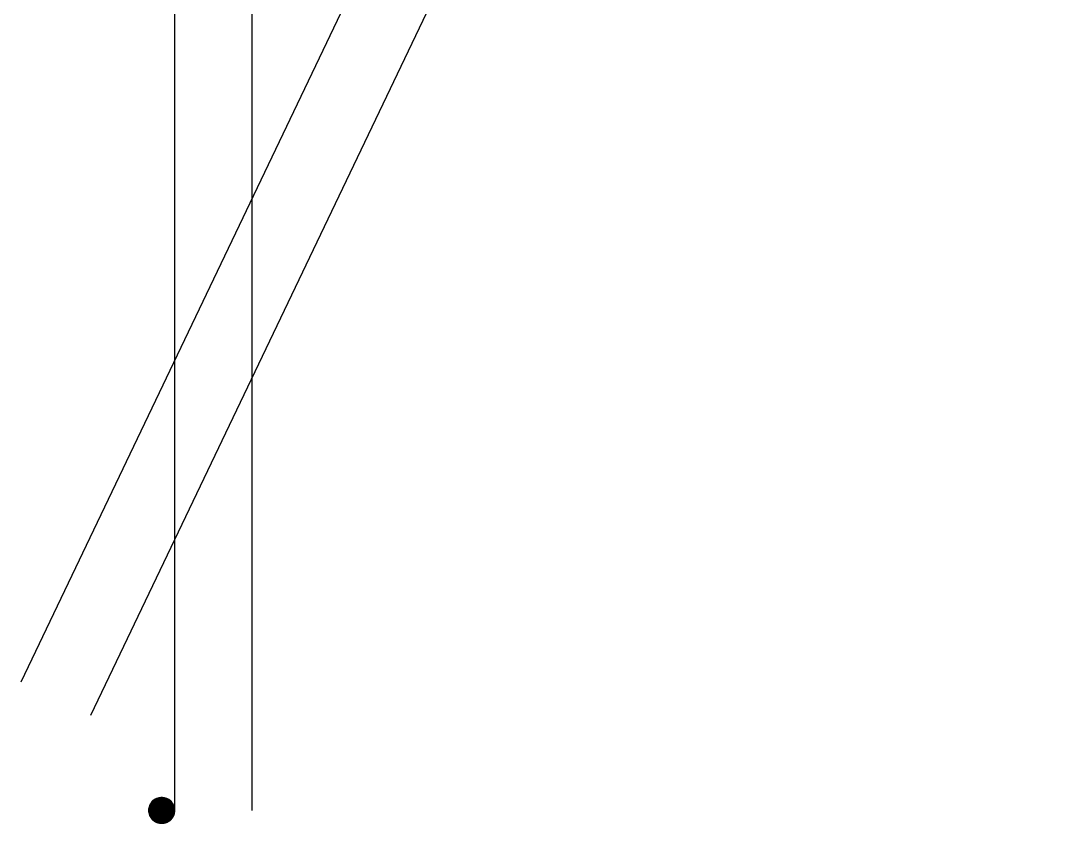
# Model space of a CAD drawing. Extents: x -1989 to 1557, y -2316 to 1157.
# Drawn here: x -104.9 to 96, y -2316.3 to -2160.6 of the extents above; entities that cross this region are included whole.
import ezdxf

# ---------------------------------------------------------------- set-up
doc = ezdxf.new("R2010")
doc.units = 0
doc.layers.get('0').update_dxf_attribs({"color": 13, "linetype": 'CONTINUOUS'})
doc.layers.add('COLUMN', color=5, linetype='CONTINUOUS')
doc.layers.add('SITE', color=250, linetype='CONTINUOUS')

# ---------------------------------------------------------------- blocks, each defined once
blk = doc.blocks.new('GROUP_1')
at = {"color": 7}
for p, q in [((61.6, 4.27, 190), (61.06, 3.46, 190)), ((61.6, 4.27), (61.06, 3.46)), ((61.06, 3.46), (61.6, 4.27, 190)), ((61.41, 4.06, 190), (61.3, 3.91, 190)), ((61.53, 4.2, 190), (61.41, 4.06, 190)), ((61.67, 4.33, 190), (61.53, 4.2, 190)), ((62.41, 4.81, 190), (61.6, 4.27, 190)), ((62.41, 4.81), (61.6, 4.27)), ((61.6, 4.27), (62.41, 4.81, 190)), ((61.6, 4.27, 190), (61.6, 4.27)), ((61.81, 4.45, 190), (61.67, 4.33, 190)), ((61.96, 4.57, 190), (61.81, 4.45, 190)), ((62.12, 4.67, 190), (61.96, 4.57, 190)), ((62.28, 4.75, 190), (62.12, 4.67, 190)), ((62.45, 4.83, 190), (62.28, 4.75, 190)), ((63.37, 5, 190), (62.41, 4.81, 190)), ((63.37, 5), (62.41, 4.81)), ((62.41, 4.81), (63.37, 5, 190)), ((62.41, 4.81, 190), (62.41, 4.81)), ((62.63, 4.89, 190), (62.45, 4.83, 190)), ((62.81, 4.94, 190), (62.63, 4.89, 190)), ((62.99, 4.97, 190), (62.81, 4.94, 190)), ((63.18, 4.99, 190), (62.99, 4.97, 190)), ((63.37, 5, 190), (63.18, 4.99, 190)), ((64.32, 4.81, 190), (63.37, 5, 190)), ((63.37, 5, 190), (63.37, 5)), ((64.32, 4.81), (63.37, 5)), ((63.37, 5), (64.32, 4.81, 190)), ((63.55, 4.99, 190), (63.37, 5, 190)), ((63.74, 4.97, 190), (63.55, 4.99, 190)), ((63.92, 4.94, 190), (63.74, 4.97, 190)), ((64.1, 4.89, 190), (63.92, 4.94, 190)), ((64.28, 4.83, 190), (64.1, 4.89, 190)), ((64.45, 4.75, 190), (64.28, 4.83, 190)), ((65.13, 4.27, 190), (64.32, 4.81, 190)), ((65.13, 4.27), (64.32, 4.81)), ((64.32, 4.81), (65.13, 4.27, 190)), ((64.32, 4.81, 190), (64.32, 4.81)), ((64.62, 4.67, 190), (64.45, 4.75, 190)), ((64.77, 4.57, 190), (64.62, 4.67, 190)), ((64.93, 4.45, 190), (64.77, 4.57, 190)), ((65.07, 4.33, 190), (64.93, 4.45, 190)), ((65.2, 4.2, 190), (65.07, 4.33, 190)), ((65.68, 3.46, 190), (65.13, 4.27, 190)), ((65.13, 4.27, 190), (65.13, 4.27)), ((65.68, 3.46), (65.13, 4.27)), ((65.13, 4.27), (65.68, 3.46, 190)), ((65.32, 4.06, 190), (65.2, 4.2, 190)), ((65.43, 3.91, 190), (65.32, 4.06, 190)), ((61.06, 3.46, 190), (60.87, 2.5, 190)), ((61.06, 3.46), (60.87, 2.5)), ((60.87, 2.5), (61.06, 3.46, 190)), ((60.89, 2.87, 190), (60.87, 2.69, 190)), ((60.87, 2.69, 190), (60.87, 2.5, 190)), ((60.87, 2.5, 190), (61.06, 1.54, 190)), ((60.87, 2.5, 190), (60.87, 2.5)), ((60.87, 2.5), (61.06, 1.54)), ((61.06, 1.54), (60.87, 2.5, 190)), ((60.87, 2.5, 190), (60.87, 2.31, 190)), ((60.87, 2.31, 190), (60.89, 2.13, 190)), ((60.93, 3.06, 190), (60.89, 2.87, 190)), ((60.89, 2.13, 190), (60.93, 1.94, 190)), ((60.98, 3.24, 190), (60.93, 3.06, 190)), ((61.04, 3.41, 190), (60.98, 3.24, 190)), ((61.11, 3.58, 190), (61.04, 3.41, 190)), ((61.06, 3.46, 190), (61.06, 3.46)), ((61.2, 3.75, 190), (61.11, 3.58, 190)), ((61.3, 3.91, 190), (61.2, 3.75, 190)), ((65.53, 3.75, 190), (65.43, 3.91, 190)), ((65.62, 3.58, 190), (65.53, 3.75, 190)), ((65.69, 3.41, 190), (65.62, 3.58, 190)), ((65.87, 2.5, 190), (65.68, 3.46, 190)), ((65.87, 2.5), (65.68, 3.46)), ((65.68, 3.46), (65.87, 2.5, 190)), ((65.68, 3.46, 190), (65.68, 3.46)), ((65.68, 1.54, 190), (65.87, 2.5, 190)), ((65.68, 1.54), (65.87, 2.5)), ((65.87, 2.5), (65.68, 1.54, 190)), ((65.76, 3.24, 190), (65.69, 3.41, 190)), ((65.8, 3.06, 190), (65.76, 3.24, 190)), ((65.84, 2.87, 190), (65.8, 3.06, 190)), ((65.8, 1.94, 190), (65.84, 2.13, 190)), ((65.86, 2.69, 190), (65.84, 2.87, 190)), ((65.84, 2.13, 190), (65.86, 2.31, 190)), ((65.87, 2.5, 190), (65.86, 2.69, 190)), ((65.86, 2.31, 190), (65.87, 2.5, 190)), ((65.87, 2.5, 190), (65.87, 2.5)), ((60.93, 1.94, 190), (60.98, 1.76, 190)), ((60.98, 1.76, 190), (61.04, 1.59, 190)), ((61.04, 1.59, 190), (61.11, 1.42, 190)), ((61.06, 1.54, 190), (61.6, 0.73, 190)), ((61.06, 1.54, 190), (61.06, 1.54)), ((61.06, 1.54), (61.6, 0.73)), ((61.6, 0.73), (61.06, 1.54, 190)), ((61.11, 1.42, 190), (61.2, 1.25, 190)), ((61.2, 1.25, 190), (61.3, 1.09, 190)), ((61.3, 1.09, 190), (61.41, 0.94, 190)), ((61.41, 0.94, 190), (61.53, 0.8, 190)), ((61.53, 0.8, 190), (61.67, 0.67, 190)), ((61.6, 0.73, 190), (62.41, 0.19, 190)), ((61.6, 0.73, 190), (61.6, 0.73)), ((61.6, 0.73), (62.41, 0.19)), ((62.41, 0.19), (61.6, 0.73, 190)), ((61.67, 0.67, 190), (61.81, 0.55, 190)), ((61.81, 0.55, 190), (61.96, 0.43, 190)), ((61.96, 0.43, 190), (62.12, 0.33, 190)), ((62.12, 0.33, 190), (62.28, 0.25, 190)), ((62.28, 0.25, 190), (62.45, 0.17, 190)), ((62.41, 0.19, 190), (63.37, 0, 190)), ((62.41, 0.19, 190), (62.41, 0.19)), ((62.41, 0.19), (63.37, 0)), ((63.37, 0), (62.41, 0.19, 190)), ((62.45, 0.17, 190), (62.63, 0.11, 190)), ((62.63, 0.11, 190), (62.81, 0.06, 190)), ((62.81, 0.06, 190), (62.99, 0.03, 190)), ((62.99, 0.03, 190), (63.18, 0.01, 190)), ((63.18, 0.01, 190), (63.37, 0, 190)), ((63.37, 0, 190), (64.32, 0.19, 190)), ((63.37, 0), (64.32, 0.19)), ((64.32, 0.19), (63.37, 0, 190)), ((63.37, 0, 190), (63.55, 0.01, 190)), ((63.37, 0, 190), (63.37, 0)), ((63.55, 0.01, 190), (63.74, 0.03, 190)), ((63.74, 0.03, 190), (63.92, 0.06, 190)), ((63.92, 0.06, 190), (64.1, 0.11, 190)), ((64.1, 0.11, 190), (64.28, 0.17, 190)), ((64.28, 0.17, 190), (64.45, 0.25, 190)), ((64.32, 0.19, 190), (65.13, 0.73, 190)), ((64.32, 0.19), (65.13, 0.73)), ((65.13, 0.73), (64.32, 0.19, 190)), ((64.32, 0.19, 190), (64.32, 0.19)), ((64.45, 0.25, 190), (64.62, 0.33, 190)), ((64.62, 0.33, 190), (64.77, 0.43, 190)), ((64.77, 0.43, 190), (64.93, 0.55, 190)), ((64.93, 0.55, 190), (65.07, 0.67, 190)), ((65.07, 0.67, 190), (65.2, 0.8, 190)), ((65.13, 0.73, 190), (65.68, 1.54, 190)), ((65.13, 0.73), (65.68, 1.54)), ((65.68, 1.54), (65.13, 0.73, 190)), ((65.13, 0.73, 190), (65.13, 0.73)), ((65.2, 0.8, 190), (65.32, 0.94, 190)), ((65.32, 0.94, 190), (65.43, 1.09, 190)), ((65.43, 1.09, 190), (65.53, 1.25, 190)), ((65.53, 1.25, 190), (65.62, 1.42, 190)), ((65.62, 1.42, 190), (65.69, 1.59, 190)), ((65.68, 1.54, 190), (65.68, 1.54)), ((65.69, 1.59, 190), (65.76, 1.76, 190)), ((65.76, 1.76, 190), (65.8, 1.94, 190))]:
    blk.add_line(p, q, dxfattribs=at)
at = {"layer": 'COLUMN', "color": 7}
blk.add_polyline3d([(65.87, 2.5, 190), (65.82, 2.95, 190), (65.69, 3.42, 190), (65.46, 3.87, 190), (65.13, 4.27, 190), (64.73, 4.59, 190), (64.29, 4.82, 190), (63.82, 4.96, 190), (63.37, 5, 190), (62.91, 4.96, 190), (62.45, 4.82, 190), (62, 4.59, 190), (61.6, 4.27, 190), (61.27, 3.87, 190), (61.04, 3.42, 190), (60.91, 2.95, 190), (60.87, 2.5, 190), (60.91, 2.05, 190), (61.04, 1.58, 190), (61.27, 1.13, 190), (61.6, 0.73, 190), (62, 0.41, 190), (62.45, 0.18, 190), (62.91, 0.04, 190), (63.37, 0, 190), (63.82, 0.04, 190), (64.29, 0.18, 190), (64.73, 0.41, 190), (65.13, 0.73, 190), (65.46, 1.13, 190), (65.69, 1.58, 190), (65.82, 2.05, 190), (65.87, 2.5, 190)], close=True, dxfattribs=at)
at = {"layer": 'SITE', "color": 7}
for points in [[(1683.97, 3473.09, 0), (36.01, 27.35, 0)], [(1697.51, 3466.62, 0), (49.55, 20.88, 0)], [(65.87, 2742.5, 0), (65.87, 2.5, 0)], [(80.87, 2742.5, 0), (80.87, 2.5, 0)]]:
    blk.add_polyline3d(points, dxfattribs=at)
at = {"layer": 'COLUMN', "color": 7}
mesh = blk.add_polyface(dxfattribs=at)
corners = [(61.06, 1.54, 190), (61.06, 3.46, 190), (60.87, 2.5, 190), (61.6, 0.73, 190), (61.6, 4.27, 190), (62.41, 0.19, 190), (62.41, 4.81, 190), (63.37, 0, 190), (63.37, 5, 190), (64.32, 0.19, 190), (64.32, 4.81, 190), (65.13, 0.73, 190), (65.13, 4.27, 190), (65.68, 1.54, 190), (65.68, 3.46, 190), (65.87, 2.5, 190)]
mesh.append_faces([[corners[k] for k in face] for face in [(0, 1, 2), (14, 13, 15)]], dxfattribs={"vtx0": -1, "color": 7})
mesh.append_faces([[corners[k] for k in face] for face in [(1, 3, 4), (4, 5, 6), (6, 7, 8), (8, 9, 10), (10, 11, 12), (12, 13, 14)]], dxfattribs={"vtx0": -1, "vtx1": -1, "color": 7})
mesh.append_faces([[corners[k] for k in face] for face in [(1, 0, 3), (4, 3, 5), (6, 5, 7), (8, 7, 9), (10, 9, 11), (12, 11, 13)]], dxfattribs={"vtx0": -1, "vtx2": -1, "color": 7})
mesh = blk.add_polyface(dxfattribs=at)
corners = [(61.06, 3.46), (61.06, 1.54), (60.87, 2.5), (61.6, 4.27), (61.6, 0.73), (62.41, 4.81), (62.41, 0.19), (63.37, 5), (63.37, 0), (64.32, 4.81), (64.32, 0.19), (65.13, 4.27), (65.13, 0.73), (65.68, 3.46), (65.68, 1.54), (65.87, 2.5)]
mesh.append_faces([[corners[k] for k in face] for face in [(0, 1, 2), (14, 13, 15)]], dxfattribs={"vtx0": -1, "color": 7})
mesh.append_faces([[corners[k] for k in face] for face in [(1, 3, 4), (4, 5, 6), (6, 7, 8), (8, 9, 10), (10, 11, 12), (12, 13, 14)]], dxfattribs={"vtx0": -1, "vtx1": -1, "color": 7})
mesh.append_faces([[corners[k] for k in face] for face in [(1, 0, 3), (4, 3, 5), (6, 5, 7), (8, 7, 9), (10, 9, 11), (12, 11, 13)]], dxfattribs={"vtx0": -1, "vtx2": -1, "color": 7})
mesh = blk.add_polyface(dxfattribs=at)
corners = [(60.87, 2.31, 190), (60.87, 2.69, 190), (60.87, 2.5, 190), (60.89, 2.13, 190), (60.89, 2.87, 190), (60.93, 1.94, 190), (60.93, 3.06, 190), (60.98, 1.76, 190), (60.98, 3.24, 190), (61.04, 1.59, 190), (61.04, 3.41, 190), (61.11, 1.42, 190), (61.11, 3.58, 190), (61.2, 1.25, 190), (61.2, 3.75, 190), (61.3, 1.09, 190), (61.3, 3.91, 190), (61.41, 0.94, 190), (61.41, 4.06, 190), (61.53, 0.8, 190), (61.53, 4.2, 190), (61.67, 0.67, 190), (61.67, 4.33, 190), (61.81, 0.55, 190), (61.81, 4.45, 190), (61.96, 0.43, 190), (61.96, 4.57, 190), (62.12, 0.33, 190), (62.12, 4.67, 190), (62.28, 0.25, 190), (62.28, 4.75, 190), (62.45, 0.17, 190), (62.45, 4.83, 190), (62.63, 0.11, 190), (62.63, 4.89, 190), (62.81, 0.06, 190), (62.81, 4.94, 190), (62.99, 0.03, 190), (62.99, 4.97, 190), (63.18, 0.01, 190), (63.18, 4.99, 190), (63.37, 0, 190), (63.37, 5, 190), (63.55, 0.01, 190), (63.55, 4.99, 190), (63.74, 0.03, 190), (63.74, 4.97, 190), (63.92, 0.06, 190), (63.92, 4.94, 190), (64.1, 0.11, 190), (64.1, 4.89, 190), (64.28, 0.17, 190), (64.28, 4.83, 190), (64.45, 0.25, 190), (64.45, 4.75, 190), (64.62, 0.33, 190), (64.62, 4.67, 190), (64.77, 0.43, 190), (64.77, 4.57, 190), (64.93, 0.55, 190), (64.93, 4.45, 190), (65.07, 0.67, 190), (65.07, 4.33, 190), (65.2, 0.8, 190), (65.2, 4.2, 190), (65.32, 0.94, 190), (65.32, 4.06, 190), (65.43, 1.09, 190), (65.43, 3.91, 190), (65.53, 1.25, 190), (65.53, 3.75, 190), (65.62, 1.42, 190), (65.62, 3.58, 190), (65.69, 1.59, 190), (65.69, 3.41, 190), (65.76, 1.76, 190), (65.76, 3.24, 190), (65.8, 1.94, 190), (65.8, 3.06, 190), (65.84, 2.13, 190), (65.84, 2.87, 190), (65.86, 2.31, 190), (65.86, 2.69, 190), (65.87, 2.5, 190)]
mesh.append_faces([[corners[k] for k in face] for face in [(0, 1, 2), (82, 81, 83)]], dxfattribs={"vtx0": -1, "color": 7})
mesh.append_faces([[corners[k] for k in face] for face in [(1, 3, 4), (4, 5, 6), (6, 7, 8), (8, 9, 10), (10, 11, 12), (12, 13, 14), (14, 15, 16), (16, 17, 18), (18, 19, 20), (20, 21, 22), (22, 23, 24), (24, 25, 26), (26, 27, 28), (28, 29, 30), (30, 31, 32), (32, 33, 34), (34, 35, 36), (36, 37, 38), (38, 39, 40), (40, 41, 42), (42, 43, 44), (44, 45, 46), (46, 47, 48), (48, 49, 50), (50, 51, 52), (52, 53, 54), (54, 55, 56), (56, 57, 58), (58, 59, 60), (60, 61, 62), (62, 63, 64), (64, 65, 66), (66, 67, 68), (68, 69, 70), (70, 71, 72), (72, 73, 74), (74, 75, 76), (76, 77, 78), (78, 79, 80), (80, 81, 82)]], dxfattribs={"vtx0": -1, "vtx1": -1, "color": 7})
mesh.append_faces([[corners[k] for k in face] for face in [(1, 0, 3), (4, 3, 5), (6, 5, 7), (8, 7, 9), (10, 9, 11), (12, 11, 13), (14, 13, 15), (16, 15, 17), (18, 17, 19), (20, 19, 21), (22, 21, 23), (24, 23, 25), (26, 25, 27), (28, 27, 29), (30, 29, 31), (32, 31, 33), (34, 33, 35), (36, 35, 37), (38, 37, 39), (40, 39, 41), (42, 41, 43), (44, 43, 45), (46, 45, 47), (48, 47, 49), (50, 49, 51), (52, 51, 53), (54, 53, 55), (56, 55, 57), (58, 57, 59), (60, 59, 61), (62, 61, 63), (64, 63, 65), (66, 65, 67), (68, 67, 69), (70, 69, 71), (72, 71, 73), (74, 73, 75), (76, 75, 77), (78, 77, 79), (80, 79, 81)]], dxfattribs={"vtx0": -1, "vtx2": -1, "color": 7})
mesh = blk.add_polyface(dxfattribs=at)
corners = [(61.6, 4.27), (61.06, 3.46), (61.6, 4.27, 190)]
mesh.append_faces([[corners[k] for k in face] for face in [(0, 1, 2)]], dxfattribs={"color": 7})
mesh = blk.add_polyface(dxfattribs=at)
corners = [(61.6, 4.27, 190), (61.06, 3.46), (61.06, 3.46, 190)]
mesh.append_faces([[corners[k] for k in face] for face in [(0, 1, 2)]], dxfattribs={"color": 7})
mesh = blk.add_polyface(dxfattribs=at)
corners = [(62.41, 4.81, 190), (62.41, 4.81), (61.6, 4.27)]
mesh.append_faces([[corners[k] for k in face] for face in [(0, 1, 2)]], dxfattribs={"color": 7})
mesh = blk.add_polyface(dxfattribs=at)
corners = [(62.41, 4.81, 190), (61.6, 4.27), (61.6, 4.27, 190)]
mesh.append_faces([[corners[k] for k in face] for face in [(0, 1, 2)]], dxfattribs={"color": 7})
mesh = blk.add_polyface(dxfattribs=at)
corners = [(63.37, 5, 190), (63.37, 5), (62.41, 4.81)]
mesh.append_faces([[corners[k] for k in face] for face in [(0, 1, 2)]], dxfattribs={"color": 7})
mesh = blk.add_polyface(dxfattribs=at)
corners = [(63.37, 5, 190), (62.41, 4.81), (62.41, 4.81, 190)]
mesh.append_faces([[corners[k] for k in face] for face in [(0, 1, 2)]], dxfattribs={"color": 7})
mesh = blk.add_polyface(dxfattribs=at)
corners = [(64.32, 4.81, 190), (64.32, 4.81), (63.37, 5)]
mesh.append_faces([[corners[k] for k in face] for face in [(0, 1, 2)]], dxfattribs={"color": 7})
mesh = blk.add_polyface(dxfattribs=at)
corners = [(64.32, 4.81, 190), (63.37, 5), (63.37, 5, 190)]
mesh.append_faces([[corners[k] for k in face] for face in [(0, 1, 2)]], dxfattribs={"color": 7})
mesh = blk.add_polyface(dxfattribs=at)
corners = [(65.13, 4.27, 190), (65.13, 4.27), (64.32, 4.81)]
mesh.append_faces([[corners[k] for k in face] for face in [(0, 1, 2)]], dxfattribs={"color": 7})
mesh = blk.add_polyface(dxfattribs=at)
corners = [(65.13, 4.27, 190), (64.32, 4.81), (64.32, 4.81, 190)]
mesh.append_faces([[corners[k] for k in face] for face in [(0, 1, 2)]], dxfattribs={"color": 7})
mesh = blk.add_polyface(dxfattribs=at)
corners = [(65.13, 4.27), (65.68, 3.46, 190), (65.68, 3.46)]
mesh.append_faces([[corners[k] for k in face] for face in [(0, 1, 2)]], dxfattribs={"color": 7})
mesh = blk.add_polyface(dxfattribs=at)
corners = [(65.13, 4.27, 190), (65.68, 3.46, 190), (65.13, 4.27)]
mesh.append_faces([[corners[k] for k in face] for face in [(0, 1, 2)]], dxfattribs={"color": 7})
mesh = blk.add_polyface(dxfattribs=at)
corners = [(61.06, 3.46), (60.87, 2.5), (61.06, 3.46, 190)]
mesh.append_faces([[corners[k] for k in face] for face in [(0, 1, 2)]], dxfattribs={"color": 7})
mesh = blk.add_polyface(dxfattribs=at)
corners = [(61.06, 3.46, 190), (60.87, 2.5), (60.87, 2.5, 190)]
mesh.append_faces([[corners[k] for k in face] for face in [(0, 1, 2)]], dxfattribs={"color": 7})
mesh = blk.add_polyface(dxfattribs=at)
corners = [(60.87, 2.5), (61.06, 1.54), (60.87, 2.5, 190)]
mesh.append_faces([[corners[k] for k in face] for face in [(0, 1, 2)]], dxfattribs={"color": 7})
mesh = blk.add_polyface(dxfattribs=at)
corners = [(60.87, 2.5, 190), (61.06, 1.54), (61.06, 1.54, 190)]
mesh.append_faces([[corners[k] for k in face] for face in [(0, 1, 2)]], dxfattribs={"color": 7})
mesh = blk.add_polyface(dxfattribs=at)
corners = [(65.68, 3.46), (65.87, 2.5, 190), (65.87, 2.5)]
mesh.append_faces([[corners[k] for k in face] for face in [(0, 1, 2)]], dxfattribs={"color": 7})
mesh = blk.add_polyface(dxfattribs=at)
corners = [(65.68, 3.46, 190), (65.87, 2.5, 190), (65.68, 3.46)]
mesh.append_faces([[corners[k] for k in face] for face in [(0, 1, 2)]], dxfattribs={"color": 7})
mesh = blk.add_polyface(dxfattribs=at)
corners = [(65.87, 2.5), (65.68, 1.54, 190), (65.68, 1.54)]
mesh.append_faces([[corners[k] for k in face] for face in [(0, 1, 2)]], dxfattribs={"color": 7})
mesh = blk.add_polyface(dxfattribs=at)
corners = [(65.87, 2.5, 190), (65.68, 1.54, 190), (65.87, 2.5)]
mesh.append_faces([[corners[k] for k in face] for face in [(0, 1, 2)]], dxfattribs={"color": 7})
mesh = blk.add_polyface(dxfattribs=at)
corners = [(61.06, 1.54), (61.6, 0.73), (61.06, 1.54, 190)]
mesh.append_faces([[corners[k] for k in face] for face in [(0, 1, 2)]], dxfattribs={"color": 7})
mesh = blk.add_polyface(dxfattribs=at)
corners = [(61.06, 1.54, 190), (61.6, 0.73), (61.6, 0.73, 190)]
mesh.append_faces([[corners[k] for k in face] for face in [(0, 1, 2)]], dxfattribs={"color": 7})
mesh = blk.add_polyface(dxfattribs=at)
corners = [(61.6, 0.73, 190), (61.6, 0.73), (62.41, 0.19)]
mesh.append_faces([[corners[k] for k in face] for face in [(0, 1, 2)]], dxfattribs={"color": 7})
mesh = blk.add_polyface(dxfattribs=at)
corners = [(61.6, 0.73, 190), (62.41, 0.19), (62.41, 0.19, 190)]
mesh.append_faces([[corners[k] for k in face] for face in [(0, 1, 2)]], dxfattribs={"color": 7})
mesh = blk.add_polyface(dxfattribs=at)
corners = [(62.41, 0.19, 190), (62.41, 0.19), (63.37, 0)]
mesh.append_faces([[corners[k] for k in face] for face in [(0, 1, 2)]], dxfattribs={"color": 7})
mesh = blk.add_polyface(dxfattribs=at)
corners = [(62.41, 0.19, 190), (63.37, 0), (63.37, 0, 190)]
mesh.append_faces([[corners[k] for k in face] for face in [(0, 1, 2)]], dxfattribs={"color": 7})
mesh = blk.add_polyface(dxfattribs=at)
corners = [(63.37, 0, 190), (63.37, 0), (64.32, 0.19)]
mesh.append_faces([[corners[k] for k in face] for face in [(0, 1, 2)]], dxfattribs={"color": 7})
mesh = blk.add_polyface(dxfattribs=at)
corners = [(63.37, 0, 190), (64.32, 0.19), (64.32, 0.19, 190)]
mesh.append_faces([[corners[k] for k in face] for face in [(0, 1, 2)]], dxfattribs={"color": 7})
mesh = blk.add_polyface(dxfattribs=at)
corners = [(64.32, 0.19, 190), (64.32, 0.19), (65.13, 0.73)]
mesh.append_faces([[corners[k] for k in face] for face in [(0, 1, 2)]], dxfattribs={"color": 7})
mesh = blk.add_polyface(dxfattribs=at)
corners = [(64.32, 0.19, 190), (65.13, 0.73), (65.13, 0.73, 190)]
mesh.append_faces([[corners[k] for k in face] for face in [(0, 1, 2)]], dxfattribs={"color": 7})
mesh = blk.add_polyface(dxfattribs=at)
corners = [(65.68, 1.54), (65.13, 0.73, 190), (65.13, 0.73)]
mesh.append_faces([[corners[k] for k in face] for face in [(0, 1, 2)]], dxfattribs={"color": 7})
mesh = blk.add_polyface(dxfattribs=at)
corners = [(65.68, 1.54, 190), (65.13, 0.73, 190), (65.68, 1.54)]
mesh.append_faces([[corners[k] for k in face] for face in [(0, 1, 2)]], dxfattribs={"color": 7})

msp = doc.modelspace()

# ---------------------------------------------------------------- block references
at = {"color": 7}
msp.add_blockref('GROUP_1', (-140.87, -2316.29), dxfattribs=at)

doc.saveas('drawing.dxf')
